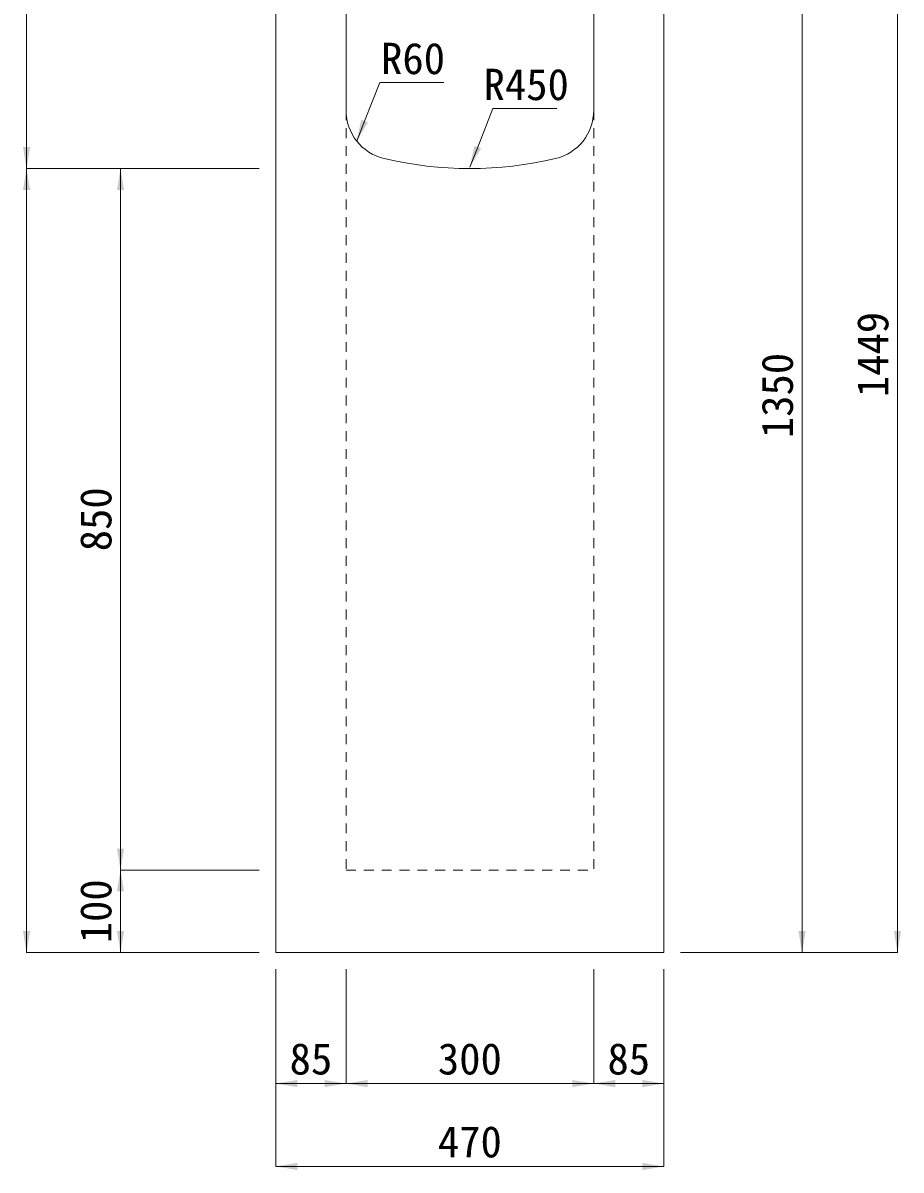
# Model space of a CAD drawing. Units: millimetres at full size, sheet at 1:40. Extents: x 69750 to 116230, y -28801 to 513.
# Drawn here: x 93041 to 94105, y -21756 to -20366 of the extents above; entities that cross this region are included whole.
import ezdxf
from ezdxf.enums import TextEntityAlignment as Align

# ---------------------------------------------------------------- set-up
doc = ezdxf.new("R2010")
doc.units = ezdxf.units.MM
doc.header["$LTSCALE"] = 40
doc.linetypes.add('USER1', pattern=[0.54, 0.3, -0.24])
for name, color, linetype, lineweight in [('寸法線', 7, 'Continuous', 9), ('引出線', 4, 'Continuous', 9), ('本体', 7, 'Continuous', 20)]:
    doc.layers.add(name, color=color, linetype=linetype, lineweight=lineweight)
doc.styles.add('ＭＳ ゴシック', font='')
doc.styles.get('ＭＳ ゴシック').set_extended_font_data('MS Gothic')

# ---------------------------------------------------------------- blocks, each defined once
blk = doc.blocks.new('filled_arrow')
at = {"color": 0, "linetype": 'Continuous', "lineweight": -2}
blk.add_solid([(7.5, 1.25), (0, 0), (7.5, -1.25)], dxfattribs=at)

msp = doc.modelspace()

# ---------------------------------------------------------------- linework, layer by layer
at = {"layer": '寸法線'}
for p, q in [((94100.28, -20043.19), (94100.28, -21492.49)), ((93045.35, -20142.49), (93045.35, -20542.49)), ((93984.69, -20142.49), (93984.69, -21492.49)), ((93327.33, -20542.49), (93045.35, -20542.49)), ((93045.35, -20542.49), (93045.35, -21492.49)), ((93327.33, -20542.49), (93045.35, -20542.49)), ((93159.2, -21392.49), (93159.2, -20542.49)), ((93327.33, -20542.49), (93159.2, -20542.49)), ((93327.33, -21392.49), (93159.2, -21392.49)), ((93159.2, -21492.49), (93159.2, -21392.49)), ((93327.33, -21392.49), (93159.2, -21392.49)), ((93327.33, -21492.49), (93045.35, -21492.49)), ((93327.33, -21492.49), (93159.2, -21492.49)), ((93837.33, -21492.49), (94100.28, -21492.49)), ((93907.15, -21492.49), (93984.69, -21492.49)), ((93347.33, -21512.49), (93347.33, -21651.29)), ((93347.33, -21512.49), (93347.33, -21751.76)), ((93432.33, -21512.49), (93432.33, -21651.29)), ((93432.33, -21512.49), (93432.33, -21651.29)), ((93732.33, -21512.49), (93732.33, -21651.29)), ((93732.33, -21512.49), (93732.33, -21651.29)), ((93817.33, -21512.49), (93817.33, -21651.29)), ((93817.33, -21512.49), (93817.33, -21751.76)), ((93347.33, -21651.29), (93432.33, -21651.29)), ((93432.33, -21651.29), (93732.33, -21651.29)), ((93732.33, -21651.29), (93817.33, -21651.29)), ((93347.33, -21751.76), (93817.33, -21751.76))]:
    msp.add_line(p, q, dxfattribs=at)
at = {"layer": '引出線'}
for points in [[(93445.26, -20509.18), (93454.81, -20485), (93473.25, -20438.3), (93550.8, -20438.3)], [(93582.33, -20540.65), (93591.87, -20516.47), (93610.31, -20469.77), (93687.86, -20469.77)]]:
    msp.add_lwpolyline(points, dxfattribs=at)
at = {"layer": '本体'}
for p, q in [((93347.32, -20142.49), (93347.33, -21492.49)), ((93432.33, -20471.97), (93432.33, -20142.49)), ((93732.32, -20471.97), (93732.32, -20142.49)), ((93817.33, -21492.49), (93817.33, -20142.49)), ((93347.33, -21492.49), (93817.33, -21492.49))]:
    msp.add_line(p, q, dxfattribs=at)
at = {"layer": '本体', "linetype": 'USER1', "lineweight": 9}
for p, q in [((93432.33, -20471.97), (93432.33, -21392.49)), ((93732.32, -20471.97), (93732.33, -21392.49)), ((93432.33, -21392.49), (93732.33, -21392.49))]:
    msp.add_line(p, q, dxfattribs=at)
at = {"layer": '本体'}
for centre, radius, start, end in [((93492.33, -20471.97), 60, 180, 256.65776), ((93672.32, -20471.97), 60, 283.34229, 0), ((93582.33, -20092.49), 450, 256.65776, 283.34229)]:
    msp.add_arc(centre, radius, start, end, dxfattribs=at)

# ---------------------------------------------------------------- block references
at = {"layer": '寸法線', "xscale": 3.47, "yscale": 3.47}
for p, rotation in [((93045.35, -20542.49), 90), ((93045.35, -20542.49), 270), ((93159.2, -20542.49), 270), ((93159.2, -21392.49), 90), ((93159.2, -21392.49), 270), ((93045.35, -21492.49), 90), ((93159.2, -21492.49), 90), ((93984.69, -21492.49), 90), ((94100.28, -21492.49), 90), ((93432.33, -21651.29), 180), ((93732.33, -21651.29), 180), ((93817.33, -21651.29), 180), ((93817.33, -21751.76), 180)]:
    msp.add_blockref('filled_arrow', p, dxfattribs=dict(at, rotation=rotation))
for p in [(93347.33, -21651.29), (93432.33, -21651.29), (93732.33, -21651.29), (93347.33, -21751.76)]:
    msp.add_blockref('filled_arrow', p, dxfattribs=at)
at = {"layer": '引出線', "xscale": 3.47, "yscale": 3.47, "rotation": 68.5}
for p in [(93445.26, -20509.18), (93582.33, -20540.65)]:
    msp.add_blockref('filled_arrow', p, dxfattribs=at)

# ---------------------------------------------------------------- texts
at = {"layer": '寸法線', "style": 'ＭＳ ゴシック'}
for s, p in [('1449', (94070.28, -20767.84)), ('1350', (93954.69, -20817.49)), ('850', (93129.2, -20967.49)), ('100', (93129.2, -21442.49))]:
    msp.add_text(s, height=37.98, rotation=90, dxfattribs=at).set_placement(p, align=Align.MIDDLE_CENTER)
for s, p in [('85', (93389.83, -21621.29)), ('300', (93582.33, -21621.29)), ('85', (93774.83, -21621.29)), ('470', (93582.33, -21721.76))]:
    msp.add_text(s, height=37.98, dxfattribs=at).set_placement(p, align=Align.MIDDLE_CENTER)
at = {"layer": '引出線', "style": 'ＭＳ ゴシック'}
for s, p in [('R60', (93513.53, -20409.06)), ('R450', (93650.6, -20440.53))]:
    msp.add_text(s, height=37.98, dxfattribs=at).set_placement(p, align=Align.MIDDLE_CENTER)

doc.saveas('drawing.dxf')
